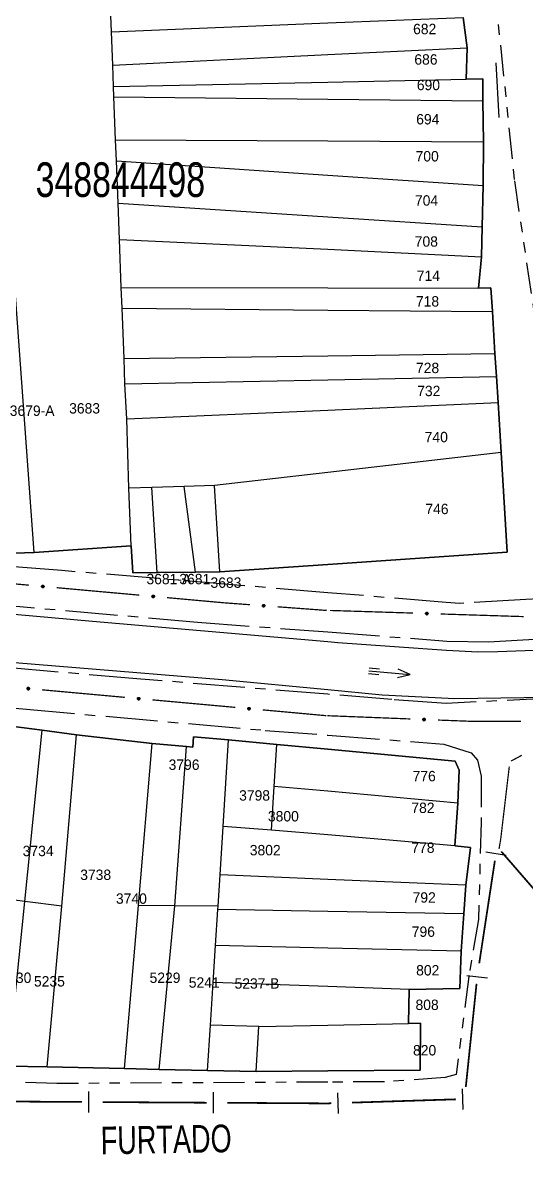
# Model space of a CAD drawing. Extents: x 203851 to 204958, y 4839055 to 4839989.
# Drawn here: x 204592.8 to 204665.5, y 4839103.8 to 4839267.4 of the extents above; entities that cross this region are included whole.
import ezdxf
from ezdxf.enums import TextEntityAlignment as Align

# ---------------------------------------------------------------- set-up
doc = ezdxf.new("R2010")
doc.units = 0
doc.header["$LTSCALE"] = 1.5
doc.header["$MEASUREMENT"] = 0
for name, pattern in [('TRACO_05', [11, 7, -1, 0.5, -1, 0.5, -1]), ('TRACO_13', [8, 5, -1, 1, -1]), ('TRACO_25', [8, 3, -1, 1, -1, 1, -1])]:
    doc.linetypes.add(name, pattern=pattern)
for name, color, linetype in [('CD_MALHA_LOTES', 7, 'CONTINUOUS'), ('CD_TXT_QUADRA', 2, 'CONTINUOUS'), ('HD-CANAIS', 7, 'CONTINUOUS'), ('HD-TXT-PERENE', 170, 'CONTINUOUS'), ('HD-VALAS-DRENOS', 170, 'CONTINUOUS'), ('LM-LIM-SETORES-BAIRROS', 250, 'CONTINUOUS'), ('RU-QUADRA', 210, 'CONTINUOUS'), ('SV-EIXO-RUA-N-PAV', 6, 'CONTINUOUS'), ('SV-EIXO-RUA-PAV', 20, 'CONTINUOUS'), ('SV-RUA-NAO-PAV', 7, 'CONTINUOUS'), ('SV-TXT-RUA-PAV', 7, 'CONTINUOUS'), ('Th_NmrPort', 1, 'CONTINUOUS')]:
    doc.layers.add(name, color=color, linetype=linetype)
doc.styles.add('ARIAL', font='ARIAL.SHX')

# ---------------------------------------------------------------- blocks, each defined once
blk = doc.blocks.new('COD035', base_point=(204642.74, 4839173.7))
at = {"layer": 'HD-TXT-PERENE'}
for p, q in [((204642.74, 4839174.105731), (204644.24, 4839174.105731)), ((204642.74, 4839173.705731), (204648.74, 4839173.705731)), ((204642.74, 4839173.305731), (204644.24, 4839173.305731))]:
    blk.add_line(p, q, dxfattribs=at)
blk.add_lwpolyline([(204646.94, 4839173.105731), (204648.74, 4839173.705731), (204646.94, 4839174.305731)], dxfattribs=at)

msp = doc.modelspace()

# ---------------------------------------------------------------- linework, layer by layer
at = {"layer": 'CD_MALHA_LOTES', "linetype": 'Continuous', "flags": 128}
for points in [[(204605.59, 4839266.05), (204605.36, 4839271.91)], [(204636.83, 4839267.32), (204656.38, 4839268.11)], [(204656.38, 4839268.11), (204656.93, 4839263.72)], [(204605.59, 4839266.05), (204636.83, 4839267.32)], [(204605.77, 4839261.24), (204605.59, 4839266.05)], [(204636.83, 4839262.75), (204656.93, 4839263.72)], [(204656.93, 4839263.72), (204656.8, 4839259.22)], [(204605.77, 4839261.24), (204636.83, 4839262.75)], [(204605.89, 4839258.12), (204605.77, 4839261.24)], [(204605.89, 4839258.12), (204636.83, 4839258.79)], [(204605.95, 4839256.66), (204605.89, 4839258.12)], [(204636.83, 4839258.79), (204656.8, 4839259.22)], [(204656.8, 4839259.22), (204659.2, 4839259.27)], [(204659.2, 4839259.27), (204659.23, 4839256.08)], [(204606.19, 4839250.44), (204605.95, 4839256.66)], [(204605.95, 4839256.66), (204636.83, 4839256.32)], [(204636.83, 4839256.32), (204659.23, 4839256.08)], [(204659.23, 4839256.08), (204659.29, 4839250.16)], [(204606.3, 4839247.38), (204606.19, 4839250.44)], [(204606.19, 4839250.44), (204636.83, 4839250.28)], [(204636.83, 4839250.28), (204659.29, 4839250.16)], [(204659.29, 4839250.16), (204659.26, 4839243.85)], [(204606.54, 4839241.3), (204606.3, 4839247.38)], [(204606.3, 4839247.38), (204636.83, 4839245.35)], [(204636.83, 4839245.35), (204659.26, 4839243.85)], [(204659.26, 4839243.85), (204659.13, 4839237.87)], [(204594.41, 4839190.79), (204590.67, 4839242.56)], [(204606.74, 4839236.05), (204606.54, 4839241.3)], [(204606.54, 4839241.3), (204636.83, 4839239.32)], [(204636.83, 4839239.32), (204659.13, 4839237.87)], [(204659.13, 4839237.87), (204659.03, 4839233.54)], [(204607.01, 4839229.1), (204606.74, 4839236.05)], [(204606.74, 4839236.05), (204636.83, 4839234.61)], [(204636.83, 4839234.61), (204659.03, 4839233.54)], [(204659.03, 4839233.54), (204658.6, 4839229.01)], [(204607.12, 4839226.11), (204607.01, 4839229.1)], [(204607.01, 4839229.1), (204636.83, 4839229.05)], [(204636.83, 4839229.05), (204658.6, 4839229.01)], [(204658.6, 4839229.01), (204660.38, 4839229.03)], [(204660.38, 4839229.03), (204660.59, 4839225.6)], [(204607.4, 4839218.85), (204607.12, 4839226.11)], [(204607.12, 4839226.11), (204636.83, 4839225.83)], [(204636.83, 4839225.83), (204660.59, 4839225.6)], [(204660.59, 4839225.6), (204660.96, 4839219.55)], [(204607.4, 4839218.85), (204636.83, 4839219.23)], [(204607.54, 4839215.16), (204607.4, 4839218.85)], [(204636.83, 4839219.23), (204660.96, 4839219.55)], [(204660.96, 4839219.55), (204661.17, 4839216.21)], [(204607.54, 4839215.16), (204636.83, 4839215.73)], [(204636.83, 4839215.73), (204661.17, 4839216.21)], [(204661.17, 4839216.21), (204661.4, 4839212.46)], [(204607.82, 4839210.09), (204607.54, 4839215.16)], [(204636.83, 4839211.36), (204661.4, 4839212.46)], [(204661.4, 4839212.46), (204661.84, 4839205.24)], [(204607.82, 4839210.09), (204636.83, 4839211.36)], [(204608.12, 4839200.1), (204607.82, 4839210.09)], [(204661.84, 4839205.24), (204636.83, 4839202.36)], [(204661.84, 4839205.24), (204662.73, 4839190.86)], [(204636.83, 4839202.36), (204620.46, 4839200.47)], [(204611.42, 4839200.2), (204608.12, 4839200.1)], [(204608.44, 4839191.75), (204608.12, 4839200.1)], [(204616.11, 4839200.34), (204611.42, 4839200.2)], [(204612.18, 4839187.9), (204611.42, 4839200.2)], [(204620.46, 4839200.47), (204616.11, 4839200.34)], [(204617.73, 4839187.95), (204616.11, 4839200.34)], [(204621.23, 4839187.99), (204620.46, 4839200.47)], [(204608.44, 4839191.75), (204594.41, 4839190.79)], [(204612.18, 4839187.9), (204608.68, 4839187.86), (204608.44, 4839191.75)], [(204594.41, 4839190.79), (204590.21, 4839190.65)], [(204662.73, 4839190.86), (204636.83, 4839189.07)], [(204617.73, 4839187.95), (204612.18, 4839187.9)], [(204621.23, 4839187.99), (204617.73, 4839187.95)], [(204636.83, 4839189.07), (204621.23, 4839187.99)], [(204589.61, 4839165.9), (204595.56, 4839165.11)], [(204593.06, 4839140.37), (204595.56, 4839165.11)], [(204595.56, 4839165.11), (204600.52, 4839164.45)], [(204598.42, 4839139.69), (204600.52, 4839164.45)], [(204600.52, 4839164.45), (204611.46, 4839163.19)], [(204609.47, 4839139.78), (204611.46, 4839163.19)], [(204611.46, 4839163.19), (204616.44, 4839162.77)], [(204617.32, 4839162.67), (204617.44, 4839164.17)], [(204617.44, 4839164.17), (204622.51, 4839163.7)], [(204621.71, 4839151.19), (204622.51, 4839163.7)], [(204622.51, 4839163.7), (204629.48, 4839163.07)], [(204614.73, 4839139.75), (204616.44, 4839162.77)], [(204616.44, 4839162.77), (204617.32, 4839162.67)], [(204629.09, 4839156.99), (204629.48, 4839163.07)], [(204629.48, 4839163.07), (204636.83, 4839162.37)], [(204636.83, 4839162.37), (204655.2, 4839160.63)], [(204655.2, 4839160.63), (204655.81, 4839159.33)], [(204655.81, 4839159.33), (204655.6, 4839154.57)], [(204628.69, 4839150.67), (204629.09, 4839156.99)], [(204636.83, 4839156.28), (204629.09, 4839156.99)], [(204655.6, 4839154.57), (204636.83, 4839156.28)], [(204655.6, 4839154.57), (204655.15, 4839148.38)], [(204621.27, 4839144.21), (204621.71, 4839151.19)], [(204628.69, 4839150.67), (204621.71, 4839151.19)], [(204636.83, 4839149.97), (204628.69, 4839150.67)], [(204655.15, 4839148.38), (204636.83, 4839149.97)], [(204655.15, 4839148.38), (204657.42, 4839148.18)], [(204657.42, 4839148.18), (204656.76, 4839142.72)], [(204620.98, 4839139.7), (204621.27, 4839144.21)], [(204636.83, 4839143.56), (204621.27, 4839144.21)], [(204656.76, 4839142.72), (204636.83, 4839143.56)], [(204656.76, 4839142.72), (204656.46, 4839138.58)], [(204593.06, 4839140.37), (204587.52, 4839141.08)], [(204590.66, 4839116.58), (204593.06, 4839140.37)], [(204598.42, 4839139.69), (204593.06, 4839140.37)], [(204596.31, 4839116.45), (204598.42, 4839139.69)], [(204607.47, 4839116.21), (204609.47, 4839139.78)], [(204614.73, 4839139.75), (204609.47, 4839139.78)], [(204612.48, 4839116.1), (204614.73, 4839139.75)], [(204620.98, 4839139.7), (204614.73, 4839139.75)], [(204620.61, 4839133.98), (204620.95, 4839139.22)], [(204620.95, 4839139.22), (204620.98, 4839139.7)], [(204636.83, 4839138.93), (204620.95, 4839139.22)], [(204656.46, 4839138.58), (204636.83, 4839138.93)], [(204656.46, 4839138.58), (204656.07, 4839133.16)], [(204620.27, 4839128.64), (204620.61, 4839133.98)], [(204636.83, 4839133.6), (204620.61, 4839133.98)], [(204656.07, 4839133.16), (204636.83, 4839133.6)], [(204656.07, 4839133.16), (204655.88, 4839127.78)], [(204619.88, 4839122.5), (204620.27, 4839128.64)], [(204636.83, 4839128.06), (204620.27, 4839128.64)], [(204648.55, 4839127.65), (204636.83, 4839128.06)], [(204648.55, 4839127.65), (204648.48, 4839122.72)], [(204655.88, 4839127.78), (204648.55, 4839127.65)], [(204619.46, 4839115.95), (204619.88, 4839122.5)], [(204626.88, 4839122.3), (204619.88, 4839122.5)], [(204626.47, 4839115.8), (204626.88, 4839122.3)], [(204626.88, 4839122.3), (204636.83, 4839122.49)], [(204636.83, 4839122.49), (204648.48, 4839122.72)], [(204648.48, 4839122.72), (204650.21, 4839122.76)], [(204650.21, 4839122.76), (204650.17, 4839115.99)], [(204596.31, 4839116.45), (204590.66, 4839116.58)], [(204607.47, 4839116.21), (204596.31, 4839116.45)], [(204612.48, 4839116.1), (204607.47, 4839116.21)], [(204619.46, 4839115.95), (204612.48, 4839116.1)], [(204626.47, 4839115.8), (204619.46, 4839115.95)], [(204636.83, 4839115.88), (204626.47, 4839115.8)], [(204650.17, 4839115.99), (204636.83, 4839115.88)]]:
    msp.add_lwpolyline(points, dxfattribs=at)
at = {"layer": 'HD-CANAIS', "linetype": 'Continuous'}
for points in [[(204636.82, 4839170.95, 3.91), (204621.58, 4839172.41, 3.91), (204579.26, 4839175.87, 3.91), (204553.25, 4839178.12, 3.79), (204553.74, 4839184.82, 3.86), (204579.63, 4839182.93, 3.86), (204602.83, 4839180.85, 3.86), (204636.82, 4839177.92, 3.86)], [(204636.82, 4839177.92, 3.86), (204638.26, 4839177.79, 3.86), (204653.97, 4839176.66, 3.95), (204658.47, 4839176.42, 3.93), (204661.38, 4839176.47, 3.92), (204667.93, 4839176.73, 3.87)], [(204667.93, 4839176.73, 3.87), (204668.47, 4839169.83, 3.91), (204655.18, 4839169.63, 3.91), (204644.69, 4839170.19, 3.91), (204636.82, 4839170.95, 3.91)]]:
    msp.add_polyline3d(points, dxfattribs=at)
at = {"layer": 'HD-VALAS-DRENOS', "linetype": 'TRACO_05'}
msp.add_polyline3d([(204661.08, 4839261.55, 4), (204661.5, 4839253.64, 4)], dxfattribs=at)
at = {"layer": 'LM-LIM-SETORES-BAIRROS'}
for points in [[(204662.58, 4839147.03), (204659.62, 4839147.48)], [(204659.89, 4839129.3), (204656.91, 4839129.61)], [(204602.31, 4839109.88), (204602.33, 4839112.88)], [(204620.31, 4839109.78), (204620.33, 4839112.78)], [(204638.37, 4839109.73), (204638.27, 4839112.73)], [(204656.36, 4839110.3), (204656.26, 4839113.3)]]:
    msp.add_lwpolyline(points, dxfattribs=at)
at = {"layer": 'LM-LIM-SETORES-BAIRROS', "const_width": 0.25}
for points in [[(204661.87, 4839147.59), (204671.69, 4839136.25)], [(204658.69, 4839131.43), (204660.95, 4839146.26)], [(204656.75, 4839113.54), (204658.3, 4839128.46)], [(204586.32, 4839111.48), (204601.32, 4839111.39)], [(204604.32, 4839111.37), (204619.32, 4839111.28)], [(204622.32, 4839111.27), (204636.32, 4839111.18)], [(204636.32, 4839111.18), (204636.82, 4839111.18)], [(204636.82, 4839111.18), (204637.32, 4839111.2)], [(204640.32, 4839111.29), (204655.31, 4839111.77)]]:
    msp.add_lwpolyline(points, dxfattribs=at)
at = {"layer": 'RU-QUADRA', "linetype": 'Continuous', "flags": 128}
for points in [[(204590.21, 4839190.65), (204594.41, 4839190.79), (204608.44, 4839191.75), (204608.68, 4839187.86), (204612.18, 4839187.9), (204617.73, 4839187.95), (204621.23, 4839187.99), (204636.83, 4839189.07), (204662.73, 4839190.86), (204661.84, 4839205.24), (204661.4, 4839212.46), (204661.17, 4839216.21), (204660.96, 4839219.55), (204660.59, 4839225.6), (204660.38, 4839229.03), (204658.6, 4839229.01), (204659.03, 4839233.54), (204659.13, 4839237.87), (204659.26, 4839243.85), (204659.29, 4839250.16), (204659.23, 4839256.08), (204659.2, 4839259.27), (204656.8, 4839259.22), (204656.93, 4839263.72), (204656.38, 4839268.11)], [(204590.66, 4839116.58), (204596.31, 4839116.45), (204607.47, 4839116.21), (204612.48, 4839116.1), (204619.46, 4839115.95), (204626.47, 4839115.8), (204636.83, 4839115.88), (204650.17, 4839115.99), (204650.21, 4839122.76), (204648.48, 4839122.72), (204648.55, 4839127.65), (204655.88, 4839127.78), (204656.07, 4839133.16), (204656.46, 4839138.58), (204656.76, 4839142.72), (204657.42, 4839148.18), (204655.15, 4839148.38), (204655.6, 4839154.57), (204655.81, 4839159.33), (204655.2, 4839160.63), (204636.83, 4839162.37), (204629.48, 4839163.07), (204622.51, 4839163.7), (204617.44, 4839164.17), (204617.32, 4839162.67), (204616.44, 4839162.77), (204611.46, 4839163.19), (204600.52, 4839164.45), (204595.56, 4839165.11), (204589.61, 4839165.9)]]:
    msp.add_lwpolyline(points, dxfattribs=at)
at = {"layer": 'SV-EIXO-RUA-N-PAV', "const_width": 0.18}
for points in [[(204637.13, 4839182.42), (204649.12, 4839182.04)], [(204653.12, 4839181.91), (204665.12, 4839181.53)], [(204636.74, 4839167.21), (204648.73, 4839166.74)], [(204652.73, 4839166.58), (204656.72, 4839166.43)], [(204656.72, 4839166.43), (204657.16, 4839166.41)], [(204657.16, 4839166.41), (204664.72, 4839166.41)], [(204664.84, 4839161.49), (204663.96, 4839161.02)], [(204661.78, 4839149.28), (204663.03, 4839159.87)], [(204663.96, 4839161.02), (204663.29, 4839160.66)], [(204661.55, 4839147.96), (204661.72, 4839148.95)], [(204661.72, 4839148.95), (204661.78, 4839149.28)]]:
    msp.add_lwpolyline(points, dxfattribs=at)
at = {"layer": 'SV-EIXO-RUA-N-PAV'}
for points in [[(204650.98, 4839182.09), (204651.02, 4839182.12), (204651.06, 4839182.14), (204651.09, 4839182.15), (204651.13, 4839182.15), (204651.16, 4839182.15), (204651.2, 4839182.14), (204651.23, 4839182.12), (204651.26, 4839182.08), (204651.28, 4839182.04), (204651.3, 4839182.01), (204651.3, 4839181.97), (204651.29, 4839181.94), (204651.28, 4839181.9), (204651.26, 4839181.87), (204651.22, 4839181.83), (204651.19, 4839181.81), (204651.15, 4839181.8), (204651.11, 4839181.8), (204651.08, 4839181.8), (204651.04, 4839181.82), (204651.01, 4839181.84), (204650.98, 4839181.88), (204650.95, 4839181.91), (204650.95, 4839181.95), (204650.94, 4839181.98), (204650.95, 4839182.02), (204650.96, 4839182.05), (204650.98, 4839182.09)], [(204650.59, 4839166.78), (204650.63, 4839166.81), (204650.66, 4839166.83), (204650.7, 4839166.84), (204650.73, 4839166.84), (204650.77, 4839166.84), (204650.8, 4839166.83), (204650.84, 4839166.8), (204650.87, 4839166.77), (204650.89, 4839166.73), (204650.9, 4839166.69), (204650.9, 4839166.66), (204650.9, 4839166.62), (204650.89, 4839166.59), (204650.86, 4839166.55), (204650.83, 4839166.52), (204650.79, 4839166.5), (204650.75, 4839166.49), (204650.72, 4839166.49), (204650.68, 4839166.49), (204650.65, 4839166.51), (204650.61, 4839166.53), (204650.58, 4839166.57), (204650.56, 4839166.6), (204650.55, 4839166.64), (204650.55, 4839166.67), (204650.55, 4839166.71), (204650.57, 4839166.74), (204650.59, 4839166.78)]]:
    msp.add_lwpolyline(points, close=True, dxfattribs=at)
for points in [[(204650.94, 4839181.98), (204651.3, 4839182.01)], [(204650.95, 4839182.02), (204651.28, 4839182.04)], [(204650.95, 4839182), (204651.29, 4839182.03)], [(204650.95, 4839181.96), (204651.3, 4839181.99)], [(204650.95, 4839181.95), (204651.3, 4839181.97)], [(204650.95, 4839181.93), (204651.29, 4839181.95)], [(204650.95, 4839181.91), (204651.29, 4839181.94)], [(204650.96, 4839182.05), (204651.26, 4839182.08)], [(204650.96, 4839182.03), (204651.27, 4839182.06)], [(204650.97, 4839182.07), (204651.24, 4839182.1)], [(204650.97, 4839181.89), (204651.28, 4839181.92)], [(204650.98, 4839182.09), (204651.23, 4839182.12)], [(204650.98, 4839181.88), (204651.28, 4839181.9)], [(204651, 4839182.11), (204651.21, 4839182.13)], [(204651, 4839181.86), (204651.27, 4839181.88)], [(204651.01, 4839181.84), (204651.26, 4839181.87)], [(204651.02, 4839182.12), (204651.2, 4839182.14)], [(204651.03, 4839181.83), (204651.23, 4839181.85)], [(204651.04, 4839182.13), (204651.17, 4839182.14)], [(204651.04, 4839181.82), (204651.22, 4839181.83)], [(204651.06, 4839182.14), (204651.16, 4839182.15)], [(204651.07, 4839181.81), (204651.2, 4839181.82)], [(204651.08, 4839181.8), (204651.19, 4839181.81)], [(204650.55, 4839166.71), (204650.89, 4839166.73)], [(204650.55, 4839166.67), (204650.9, 4839166.69)], [(204650.55, 4839166.65), (204650.9, 4839166.67)], [(204650.55, 4839166.64), (204650.9, 4839166.66)], [(204650.56, 4839166.72), (204650.88, 4839166.75)], [(204650.56, 4839166.69), (204650.89, 4839166.71)], [(204650.56, 4839166.62), (204650.9, 4839166.64)], [(204650.56, 4839166.6), (204650.9, 4839166.62)], [(204650.57, 4839166.74), (204650.87, 4839166.77)], [(204650.57, 4839166.58), (204650.89, 4839166.61)], [(204650.58, 4839166.76), (204650.85, 4839166.78)], [(204650.58, 4839166.57), (204650.89, 4839166.59)], [(204650.59, 4839166.78), (204650.84, 4839166.8)], [(204650.6, 4839166.55), (204650.87, 4839166.57)], [(204650.61, 4839166.8), (204650.81, 4839166.81)], [(204650.61, 4839166.53), (204650.86, 4839166.55)], [(204650.63, 4839166.81), (204650.8, 4839166.83)], [(204650.64, 4839166.52), (204650.84, 4839166.54)], [(204650.65, 4839166.82), (204650.78, 4839166.83)], [(204650.65, 4839166.51), (204650.83, 4839166.52)], [(204650.66, 4839166.83), (204650.77, 4839166.84)], [(204650.67, 4839166.5), (204650.8, 4839166.51)], [(204650.68, 4839166.49), (204650.79, 4839166.5)]]:
    msp.add_lwpolyline(points, dxfattribs=at)
at = {"layer": 'SV-EIXO-RUA-PAV', "const_width": 0.18}
for points in [[(204581.74, 4839187.15), (204593.69, 4839186.07)], [(204597.68, 4839185.71), (204609.63, 4839184.63)], [(204613.61, 4839184.27), (204621.58, 4839183.55)], [(204621.58, 4839183.55), (204621.76, 4839183.53)], [(204621.76, 4839183.53), (204625.57, 4839183.25)], [(204629.56, 4839182.95), (204636.54, 4839182.43)], [(204636.54, 4839182.43), (204636.68, 4839182.42)], [(204595.57, 4839170.95), (204607.52, 4839169.86)], [(204611.51, 4839169.5), (204623.46, 4839168.41)], [(204627.44, 4839168.05), (204636.4, 4839167.23)], [(204636.4, 4839167.23), (204636.62, 4839167.21)]]:
    msp.add_lwpolyline(points, dxfattribs=at)
at = {"layer": 'SV-EIXO-RUA-PAV'}
for points in [[(204595.55, 4839186.01), (204595.59, 4839186.04), (204595.63, 4839186.06), (204595.66, 4839186.07), (204595.7, 4839186.07), (204595.73, 4839186.06), (204595.77, 4839186.05), (204595.8, 4839186.03), (204595.83, 4839185.99), (204595.85, 4839185.95), (204595.86, 4839185.91), (204595.86, 4839185.88), (204595.85, 4839185.84), (204595.84, 4839185.81), (204595.81, 4839185.77), (204595.78, 4839185.74), (204595.74, 4839185.72), (204595.7, 4839185.72), (204595.67, 4839185.72), (204595.63, 4839185.72), (204595.6, 4839185.74), (204595.56, 4839185.76), (204595.53, 4839185.8), (204595.51, 4839185.84), (204595.51, 4839185.87), (204595.51, 4839185.91), (204595.51, 4839185.94), (204595.53, 4839185.98), (204595.55, 4839186.01)], [(204611.49, 4839184.57), (204611.52, 4839184.6), (204611.56, 4839184.62), (204611.6, 4839184.63), (204611.63, 4839184.63), (204611.67, 4839184.62), (204611.7, 4839184.61), (204611.74, 4839184.58), (204611.77, 4839184.55), (204611.79, 4839184.51), (204611.79, 4839184.47), (204611.79, 4839184.43), (204611.79, 4839184.4), (204611.77, 4839184.37), (204611.75, 4839184.33), (204611.71, 4839184.3), (204611.67, 4839184.28), (204611.64, 4839184.28), (204611.6, 4839184.28), (204611.57, 4839184.28), (204611.53, 4839184.3), (204611.5, 4839184.32), (204611.47, 4839184.36), (204611.45, 4839184.4), (204611.44, 4839184.43), (204611.44, 4839184.47), (204611.45, 4839184.5), (204611.46, 4839184.54), (204611.49, 4839184.57)], [(204627.43, 4839183.22), (204627.46, 4839183.25), (204627.5, 4839183.27), (204627.54, 4839183.28), (204627.57, 4839183.28), (204627.61, 4839183.27), (204627.64, 4839183.26), (204627.68, 4839183.24), (204627.71, 4839183.2), (204627.73, 4839183.16), (204627.74, 4839183.12), (204627.74, 4839183.09), (204627.73, 4839183.05), (204627.72, 4839183.02), (204627.69, 4839182.98), (204627.66, 4839182.95), (204627.62, 4839182.93), (204627.58, 4839182.93), (204627.55, 4839182.93), (204627.51, 4839182.93), (204627.48, 4839182.95), (204627.44, 4839182.97), (204627.41, 4839183.01), (204627.39, 4839183.04), (204627.38, 4839183.08), (204627.38, 4839183.11), (204627.39, 4839183.15), (204627.4, 4839183.18), (204627.43, 4839183.22)], [(204593.45, 4839171.26), (204593.49, 4839171.29), (204593.53, 4839171.31), (204593.56, 4839171.32), (204593.6, 4839171.31), (204593.63, 4839171.31), (204593.66, 4839171.3), (204593.7, 4839171.27), (204593.73, 4839171.23), (204593.75, 4839171.19), (204593.76, 4839171.16), (204593.76, 4839171.12), (204593.75, 4839171.09), (204593.74, 4839171.05), (204593.71, 4839171.02), (204593.67, 4839170.99), (204593.64, 4839170.97), (204593.6, 4839170.96), (204593.56, 4839170.96), (204593.53, 4839170.97), (204593.5, 4839170.98), (204593.46, 4839171.01), (204593.43, 4839171.05), (204593.41, 4839171.08), (204593.4, 4839171.12), (204593.41, 4839171.15), (204593.41, 4839171.19), (204593.42, 4839171.22), (204593.45, 4839171.26)], [(204609.38, 4839169.8), (204609.42, 4839169.84), (204609.46, 4839169.86), (204609.5, 4839169.86), (204609.53, 4839169.86), (204609.56, 4839169.86), (204609.6, 4839169.84), (204609.63, 4839169.82), (204609.66, 4839169.78), (204609.68, 4839169.74), (204609.69, 4839169.7), (204609.69, 4839169.67), (204609.68, 4839169.64), (204609.67, 4839169.6), (204609.64, 4839169.57), (204609.61, 4839169.54), (204609.57, 4839169.52), (204609.53, 4839169.51), (204609.5, 4839169.51), (204609.46, 4839169.52), (204609.43, 4839169.53), (204609.39, 4839169.56), (204609.36, 4839169.59), (204609.34, 4839169.63), (204609.34, 4839169.67), (204609.34, 4839169.7), (204609.34, 4839169.74), (204609.36, 4839169.77), (204609.38, 4839169.8)], [(204625.32, 4839168.35), (204625.35, 4839168.38), (204625.39, 4839168.4), (204625.43, 4839168.41), (204625.46, 4839168.41), (204625.5, 4839168.4), (204625.53, 4839168.39), (204625.57, 4839168.36), (204625.6, 4839168.33), (204625.62, 4839168.29), (204625.63, 4839168.25), (204625.62, 4839168.22), (204625.62, 4839168.18), (204625.6, 4839168.15), (204625.58, 4839168.11), (204625.54, 4839168.08), (204625.5, 4839168.06), (204625.47, 4839168.06), (204625.43, 4839168.06), (204625.4, 4839168.06), (204625.36, 4839168.08), (204625.33, 4839168.1), (204625.3, 4839168.14), (204625.28, 4839168.18), (204625.27, 4839168.21), (204625.27, 4839168.25), (204625.28, 4839168.28), (204625.29, 4839168.32), (204625.32, 4839168.35)]]:
    msp.add_lwpolyline(points, close=True, dxfattribs=at)
for points in [[(204595.59, 4839186.04), (204595.77, 4839186.05)], [(204595.61, 4839186.05), (204595.74, 4839186.06)], [(204595.63, 4839186.06), (204595.73, 4839186.06)], [(204595.51, 4839185.94), (204595.85, 4839185.95)], [(204595.51, 4839185.93), (204595.85, 4839185.93)], [(204595.51, 4839185.91), (204595.86, 4839185.91)], [(204595.51, 4839185.89), (204595.86, 4839185.89)], [(204595.51, 4839185.87), (204595.86, 4839185.88)], [(204595.51, 4839185.85), (204595.85, 4839185.86)], [(204595.51, 4839185.84), (204595.85, 4839185.84)], [(204595.52, 4839185.96), (204595.84, 4839185.97)], [(204595.53, 4839185.98), (204595.83, 4839185.99)], [(204595.53, 4839185.82), (204595.84, 4839185.82)], [(204595.53, 4839185.8), (204595.84, 4839185.81)], [(204595.54, 4839185.99), (204595.81, 4839186.01)], [(204595.55, 4839186.01), (204595.8, 4839186.03)], [(204595.55, 4839185.78), (204595.82, 4839185.79)], [(204595.56, 4839185.76), (204595.81, 4839185.77)], [(204595.57, 4839186.03), (204595.78, 4839186.04)], [(204595.59, 4839185.75), (204595.79, 4839185.76)], [(204595.6, 4839185.74), (204595.78, 4839185.74)], [(204595.62, 4839185.73), (204595.75, 4839185.73)], [(204595.63, 4839185.72), (204595.74, 4839185.72)], [(204611.44, 4839184.47), (204611.79, 4839184.47)], [(204611.44, 4839184.45), (204611.79, 4839184.45)], [(204611.44, 4839184.43), (204611.79, 4839184.43)], [(204611.45, 4839184.5), (204611.79, 4839184.51)], [(204611.45, 4839184.48), (204611.79, 4839184.49)], [(204611.45, 4839184.41), (204611.79, 4839184.42)], [(204611.46, 4839184.54), (204611.77, 4839184.55)], [(204611.46, 4839184.52), (204611.77, 4839184.53)], [(204611.47, 4839184.55), (204611.75, 4839184.56)], [(204611.49, 4839184.57), (204611.74, 4839184.58)], [(204611.51, 4839184.59), (204611.71, 4839184.6)], [(204611.52, 4839184.6), (204611.7, 4839184.61)], [(204611.55, 4839184.61), (204611.68, 4839184.61)], [(204611.56, 4839184.62), (204611.67, 4839184.62)], [(204611.45, 4839184.4), (204611.79, 4839184.4)], [(204611.46, 4839184.38), (204611.78, 4839184.38)], [(204611.47, 4839184.36), (204611.77, 4839184.37)], [(204611.49, 4839184.34), (204611.76, 4839184.35)], [(204611.5, 4839184.32), (204611.75, 4839184.33)], [(204611.52, 4839184.31), (204611.72, 4839184.32)], [(204611.53, 4839184.3), (204611.71, 4839184.3)], [(204611.55, 4839184.29), (204611.69, 4839184.29)], [(204611.57, 4839184.28), (204611.67, 4839184.28)], [(204627.38, 4839183.11), (204627.74, 4839183.12)], [(204627.38, 4839183.08), (204627.74, 4839183.09)], [(204627.39, 4839183.15), (204627.73, 4839183.16)], [(204627.39, 4839183.13), (204627.73, 4839183.14)], [(204627.39, 4839183.1), (204627.74, 4839183.1)], [(204627.39, 4839183.06), (204627.73, 4839183.07)], [(204627.39, 4839183.04), (204627.73, 4839183.05)], [(204627.4, 4839183.18), (204627.71, 4839183.2)], [(204627.4, 4839183.17), (204627.71, 4839183.18)], [(204627.4, 4839183.02), (204627.72, 4839183.04)], [(204627.41, 4839183.01), (204627.72, 4839183.02)], [(204627.42, 4839183.2), (204627.69, 4839183.22)], [(204627.43, 4839183.22), (204627.68, 4839183.24)], [(204627.43, 4839182.99), (204627.7, 4839183)], [(204627.44, 4839182.97), (204627.69, 4839182.98)], [(204627.45, 4839183.24), (204627.65, 4839183.25)], [(204627.46, 4839183.25), (204627.64, 4839183.26)], [(204627.47, 4839182.96), (204627.67, 4839182.97)], [(204627.48, 4839182.95), (204627.66, 4839182.95)], [(204627.49, 4839183.26), (204627.62, 4839183.27)], [(204627.5, 4839183.27), (204627.61, 4839183.27)], [(204627.5, 4839182.94), (204627.63, 4839182.94)], [(204627.51, 4839182.93), (204627.62, 4839182.93)], [(204593.4, 4839171.12), (204593.76, 4839171.12)], [(204593.41, 4839171.19), (204593.75, 4839171.19)], [(204593.41, 4839171.17), (204593.75, 4839171.18)], [(204593.41, 4839171.15), (204593.76, 4839171.16)], [(204593.41, 4839171.14), (204593.76, 4839171.14)], [(204593.41, 4839171.1), (204593.75, 4839171.11)], [(204593.41, 4839171.08), (204593.75, 4839171.09)], [(204593.42, 4839171.22), (204593.73, 4839171.23)], [(204593.42, 4839171.21), (204593.73, 4839171.21)], [(204593.42, 4839171.06), (204593.74, 4839171.07)], [(204593.43, 4839171.05), (204593.74, 4839171.05)], [(204593.44, 4839171.24), (204593.71, 4839171.25)], [(204593.45, 4839171.26), (204593.7, 4839171.27)], [(204593.45, 4839171.03), (204593.72, 4839171.04)], [(204593.46, 4839171.01), (204593.71, 4839171.02)], [(204593.47, 4839171.27), (204593.67, 4839171.28)], [(204593.48, 4839171), (204593.68, 4839171)], [(204593.49, 4839171.29), (204593.66, 4839171.3)], [(204593.5, 4839170.98), (204593.67, 4839170.99)], [(204593.51, 4839171.3), (204593.64, 4839171.3)], [(204593.52, 4839170.98), (204593.65, 4839170.98)], [(204593.53, 4839171.31), (204593.63, 4839171.31)], [(204593.53, 4839170.97), (204593.64, 4839170.97)], [(204609.34, 4839169.74), (204609.68, 4839169.74)], [(204609.34, 4839169.7), (204609.69, 4839169.7)], [(204609.35, 4839169.72), (204609.68, 4839169.72)], [(204609.36, 4839169.77), (204609.66, 4839169.78)], [(204609.36, 4839169.75), (204609.67, 4839169.76)], [(204609.37, 4839169.79), (204609.64, 4839169.8)], [(204609.38, 4839169.8), (204609.63, 4839169.82)], [(204609.4, 4839169.82), (204609.61, 4839169.83)], [(204609.42, 4839169.84), (204609.6, 4839169.84)], [(204609.44, 4839169.85), (204609.57, 4839169.85)], [(204609.46, 4839169.86), (204609.56, 4839169.86)], [(204609.34, 4839169.68), (204609.69, 4839169.68)], [(204609.34, 4839169.67), (204609.69, 4839169.67)], [(204609.34, 4839169.65), (204609.68, 4839169.65)], [(204609.34, 4839169.63), (204609.68, 4839169.64)], [(204609.36, 4839169.61), (204609.67, 4839169.62)], [(204609.36, 4839169.59), (204609.67, 4839169.6)], [(204609.38, 4839169.58), (204609.65, 4839169.58)], [(204609.39, 4839169.56), (204609.64, 4839169.57)], [(204609.42, 4839169.54), (204609.62, 4839169.55)], [(204609.43, 4839169.53), (204609.61, 4839169.54)], [(204609.45, 4839169.52), (204609.58, 4839169.53)], [(204609.46, 4839169.52), (204609.57, 4839169.52)], [(204625.27, 4839168.25), (204625.63, 4839168.25)], [(204625.27, 4839168.23), (204625.62, 4839168.23)], [(204625.27, 4839168.21), (204625.62, 4839168.22)], [(204625.28, 4839168.28), (204625.62, 4839168.29)], [(204625.28, 4839168.27), (204625.62, 4839168.27)], [(204625.28, 4839168.19), (204625.62, 4839168.2)], [(204625.28, 4839168.18), (204625.62, 4839168.18)], [(204625.29, 4839168.32), (204625.6, 4839168.33)], [(204625.29, 4839168.3), (204625.6, 4839168.31)], [(204625.29, 4839168.16), (204625.61, 4839168.16)], [(204625.3, 4839168.33), (204625.58, 4839168.34)], [(204625.3, 4839168.14), (204625.6, 4839168.15)], [(204625.32, 4839168.35), (204625.57, 4839168.36)], [(204625.32, 4839168.12), (204625.59, 4839168.13)], [(204625.33, 4839168.1), (204625.58, 4839168.11)], [(204625.34, 4839168.37), (204625.54, 4839168.38)], [(204625.35, 4839168.38), (204625.53, 4839168.39)], [(204625.35, 4839168.09), (204625.55, 4839168.1)], [(204625.36, 4839168.08), (204625.54, 4839168.08)], [(204625.38, 4839168.39), (204625.51, 4839168.4)], [(204625.38, 4839168.07), (204625.52, 4839168.07)], [(204625.39, 4839168.4), (204625.5, 4839168.4)], [(204625.4, 4839168.06), (204625.5, 4839168.06)]]:
    msp.add_lwpolyline(points, dxfattribs=at)
at = {"layer": 'SV-RUA-NAO-PAV', "linetype": 'TRACO_25'}
for points in [[(204636.82, 4839337.37, 4.02), (204637.86, 4839337.51, 4.02), (204648.43, 4839338.73, 3.92), (204649.82, 4839337.97, 3.92), (204650, 4839336.74, 3.92), (204653.84, 4839311.34, 4.17), (204660.51, 4839276.03, 4.63), (204663.77, 4839244.53, 4.23), (204670.18, 4839201.28, 3.38), (204671.42, 4839186.52, 3.19), (204670.89, 4839184.65, 3.2), (204669.63, 4839184.24, 3.2), (204665.44, 4839184, 3.26)], [(204658.97, 4839158.49, 3.03), (204658.95, 4839151.81, 2.78), (204658.6, 4839137.77, 2.79), (204657.17, 4839129.51, 3.08), (204655.34, 4839115.35, 3.39), (204653.79, 4839114.9, 3.39), (204645, 4839114.3, 3.41), (204636.82, 4839114.26, 3.2)], [(204636.82, 4839114.26, 3.2), (204597.68, 4839114.05, 3.2), (204551.32, 4839115.76, 3.18), (204509.89, 4839113.75, 2.83), (204484.32, 4839110.46, 2.83), (204445.34, 4839106.11, 2.82), (204427.16, 4839104.08, 2.82)]]:
    msp.add_polyline3d(points, dxfattribs=at)
at = {"layer": 'SV-RUA-NAO-PAV', "linetype": 'TRACO_13'}
for points in [[(204636.82, 4839184.99, 3.29), (204624.29, 4839186.04, 3.29), (204598.41, 4839188.18, 3.29), (204555.46, 4839191.61, 3.22), (204524.29, 4839193.2, 3.07), (204500.69, 4839193.7, 3.07), (204468.68, 4839194.51, 3.07), (204410, 4839194.49, 3.21), (204407.46, 4839195.21, 3.21), (204405.92, 4839196.61, 3.21), (204404.06, 4839198.82, 3.21)], [(204407.27, 4839188.33, 3.42), (204407.67, 4839188.9, 3.42), (204408.26, 4839188.9, 3.4), (204449.16, 4839188.5, 3.21), (204499.65, 4839187.96, 3.03), (204525.43, 4839187.84, 3.05), (204533.49, 4839187.83, 3.04), (204539.95, 4839187.48, 3.06), (204575.06, 4839184.5, 3.1), (204618.01, 4839180.74, 3.22), (204636.82, 4839179.31, 3.32)], [(204665.44, 4839184, 3.35), (204655.91, 4839183.43, 3.33), (204653.92, 4839183.55, 3.33), (204636.82, 4839184.99, 3.29)], [(204636.82, 4839170.3, 3.46), (204609.85, 4839172.5, 3.46), (204572.33, 4839175.69, 3.27), (204538.74, 4839178.39, 3.24), (204531.06, 4839178.54, 3.21), (204515.16, 4839178.91, 3.17), (204493.44, 4839179.13, 3.02), (204451.74, 4839179.57, 2.95), (204433.4, 4839179.77, 3.34), (204410.98, 4839180.86, 3.33), (204408.35, 4839180.61, 3.42)], [(204636.82, 4839179.31, 3.32), (204654.01, 4839178, 3.32), (204660.02, 4839177.9, 3.32), (204668.34, 4839178.36, 3.19), (204669.3, 4839178.33, 3.19), (204669.75, 4839177.67, 3.35), (204670.23, 4839169.82, 3.43)], [(204407.06, 4839171.34, 3.03), (204407.26, 4839172.5, 3.03), (204407.92, 4839174.74, 3.03), (204409.76, 4839175.57, 3.03), (204436.81, 4839174.07, 3.03), (204469.28, 4839173.8, 3.03), (204514.12, 4839173.41, 2.88), (204536.39, 4839172.79, 2.88), (204546.16, 4839171.92, 2.88), (204565.92, 4839170.49, 3.02), (204592.8, 4839168.18, 3.16), (204627.77, 4839165.09, 3.16), (204636.82, 4839164.4, 3.16)], [(204670.23, 4839169.82, 3.43), (204653.9, 4839168.97, 3.41), (204646.06, 4839169.55, 3.41), (204636.82, 4839170.3, 3.46)], [(204636.82, 4839164.4, 3.16), (204653.57, 4839163.11, 3.16), (204657.52, 4839161.83, 3.16), (204658.46, 4839160.79, 3.17), (204658.97, 4839158.49, 3.1)]]:
    msp.add_polyline3d(points, dxfattribs=at)

# ---------------------------------------------------------------- block references
at = {"layer": 'HD-TXT-PERENE', "rotation": 355}
msp.add_blockref('COD035', (204642.74, 4839173.7), dxfattribs=at)

# ---------------------------------------------------------------- texts
at = {"layer": 'CD_TXT_QUADRA', "style": 'ARIAL', "width": 0.7}
msp.add_text('348844498', height=5, dxfattribs=at).set_placement((204594.64, 4839242.18))
at = {"layer": 'SV-TXT-RUA-PAV', "style": 'ARIAL', "width": 0.7}
msp.add_text('FURTADO', height=4, rotation=1, dxfattribs=at).set_placement((204604.07, 4839103.81))
at = {"layer": 'Th_NmrPort', "color": 1}
for s, p in [('682', (204649.14, 4839266.45)), ('686', (204649.32, 4839262.05)), ('690', (204649.68, 4839258.36)), ('694', (204649.59, 4839253.41)), ('700', (204649.5, 4839248.06)), ('704', (204649.41, 4839241.67)), ('708', (204649.38, 4839235.74)), ('714', (204649.67, 4839230.79)), ('718', (204649.55, 4839227.09)), ('728', (204649.56, 4839217.47)), ('732', (204649.73, 4839214.14)), ('3683', (204599.48, 4839211.63)), ('3679-A', (204590.9, 4839211.29)), ('740', (204650.82, 4839207.48)), ('746', (204650.91, 4839197.09)), ('3681-A', (204610.64, 4839186.96)), ('3681', (204615.39, 4839186.96)), ('3683', (204619.89, 4839186.44)), ('3796', (204613.84, 4839160.13)), ('776', (204649.07, 4839158.48)), ('3798', (204624.02, 4839155.69)), ('3800', (204628.18, 4839152.68)), ('782', (204648.89, 4839153.9)), ('3734', (204592.77, 4839147.66)), ('3802', (204625.56, 4839147.78)), ('778', (204648.89, 4839148.14)), ('3738', (204601.08, 4839144.22)), ('3740', (204606.24, 4839140.78)), ('792', (204649.07, 4839140.94)), ('796', (204648.95, 4839136)), ('802', (204649.58, 4839130.42)), ('5230', (204589.56, 4839129.34)), ('5235', (204594.4, 4839128.82)), ('5229', (204611.09, 4839129.34)), ('5241', (204616.75, 4839128.65)), ('5237-B', (204623.36, 4839128.51)), ('808', (204649.49, 4839125.43)), ('820', (204649.13, 4839118.86))]:
    msp.add_text(s, height=1.5, dxfattribs=at).set_placement(p, align=Align.MIDDLE_LEFT)

doc.saveas('drawing.dxf')
